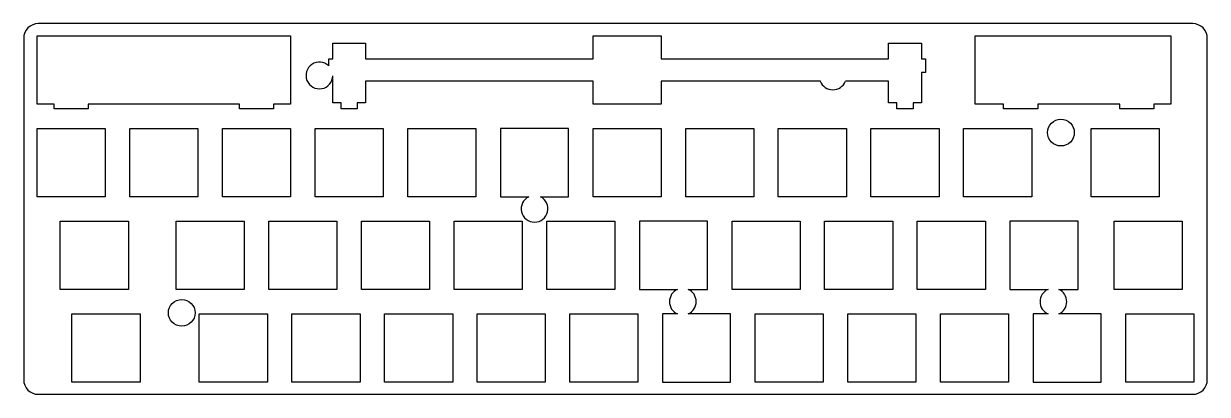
# Model space of a CAD drawing. Header units: millimetres. Extents: x -234 to 10, y -10 to 67.
import ezdxf

# ---------------------------------------------------------------- set-up
doc = ezdxf.new("R2010")
doc.units = ezdxf.units.MM
doc.layers.get('0').update_dxf_attribs({"linetype": 'CONTINUOUS'})

msp = doc.modelspace()

# ---------------------------------------------------------------- linework, layer by layer
for p, q in [((-116.54, 59.45), (-116.54, 64.15)), ((-116.54, 64.15), (-102.54, 64.15)), ((-102.54, 64.15), (-102.54, 59.45)), ((-170.06, 59.45), (-170.06, 62.68)), ((-170.06, 62.68), (-163.31, 62.68)), ((-163.31, 62.68), (-163.31, 59.45)), ((-55.76, 59.45), (-55.76, 62.68)), ((-55.76, 62.68), (-49.01, 62.68)), ((-49.01, 62.68), (-49.01, 59.45)), ((-170.89, 57.99), (-170.89, 59.45)), ((-170.89, 59.45), (-170.06, 59.45)), ((-163.31, 59.45), (-116.54, 59.45)), ((-102.54, 59.45), (-55.76, 59.45)), ((-49.01, 59.45), (-48.19, 59.45)), ((-48.19, 59.45), (-48.19, 56.65)), ((-48.19, 56.65), (-49.01, 56.65)), ((-49.01, 56.65), (-49.01, 50.38)), ((-170.06, 50.38), (-170.06, 55.96)), ((-116.54, 54.85), (-163.31, 54.85)), ((-163.31, 54.85), (-163.31, 50.38)), ((-116.54, 50.15), (-116.54, 54.85)), ((-69.8, 54.85), (-102.54, 54.85)), ((-102.54, 54.85), (-102.54, 50.15)), ((-55.76, 54.85), (-64.65, 54.85)), ((-55.76, 50.38), (-55.76, 54.85)), ((-168.34, 50.38), (-170.06, 50.38)), ((-168.34, 49.18), (-168.34, 50.38)), ((-165.04, 49.18), (-168.34, 49.18)), ((-163.31, 50.38), (-165.04, 50.38)), ((-165.04, 50.38), (-165.04, 49.18)), ((-102.54, 50.15), (-116.54, 50.15)), ((-54.04, 50.38), (-55.76, 50.38)), ((-54.04, 49.18), (-54.04, 50.38)), ((-50.74, 49.18), (-54.04, 49.18)), ((-49.01, 50.38), (-50.74, 50.38)), ((-50.74, 50.38), (-50.74, 49.18))]:
    msp.add_line(p, q)
for points in [[(9.77, -6.52), (9.77, 63.68, 0.414214), (6.77, 66.68), (-230.61, 66.68, 0.414214), (-233.61, 63.68), (-233.61, -6.52, 0.414214), (-230.61, -9.52), (6.77, -9.52, 0.414214)], [(-129.76, 31.1, 4.354733), (-127.36, 31.1), (-121.59, 31.1), (-121.59, 45.1), (-135.59, 45.1), (-135.59, 31.1)], [(-99.17, 12.05, 0.657649), (-99.16, 7), (-102.25, 7), (-102.25, -7), (-88.25, -7), (-88.25, 7), (-96.99, 7, 0.657649), (-96.98, 12.05), (-93.01, 12.05), (-93.01, 26.05), (-107.01, 26.05), (-107.01, 12.05)], [(-22.97, 12.05, 0.657649), (-22.96, 7), (-26.05, 7), (-26.05, -7), (-12.05, -7), (-12.05, 7), (-20.79, 7, 0.657649), (-20.78, 12.05), (-16.81, 12.05), (-16.81, 26.05), (-30.81, 26.05), (-30.81, 12.05)]]:
    msp.add_lwpolyline(points, format="xyb", close=True)
for points in [[(-227.34, 49.15), (-227.34, 50.15), (-230.84, 50.15), (-230.84, 64.15), (-178.74, 64.15), (-178.74, 50.15), (-182.24, 50.15), (-182.24, 49.15), (-189.24, 49.15), (-189.24, 50.15), (-220.34, 50.15), (-220.34, 49.15)], [(-25.11, 49.15), (-32.11, 49.15), (-32.11, 50.15), (-37.96, 50.15), (-37.96, 64.15), (2.24, 64.15), (2.24, 50.15), (-1.23, 50.15), (-1.23, 49.15), (-8.23, 49.15), (-8.23, 50.15), (-25.11, 50.15)], [(-216.84, 45.1), (-216.84, 31.1), (-230.84, 31.1), (-230.84, 45.1)], [(-197.79, 31.1), (-211.79, 31.1), (-211.79, 45.1), (-197.79, 45.1)], [(-178.74, 45.1), (-178.74, 31.1), (-192.74, 31.1), (-192.74, 45.1)], [(-173.69, 31.1), (-173.69, 45.1), (-159.69, 45.1), (-159.69, 31.1)], [(-154.64, 31.1), (-154.64, 45.1), (-140.64, 45.1), (-140.64, 31.1)], [(-116.54, 31.1), (-116.54, 45.1), (-102.54, 45.1), (-102.54, 31.1)], [(-83.49, 31.1), (-97.49, 31.1), (-97.49, 45.1), (-83.49, 45.1)], [(-64.44, 45.1), (-64.44, 31.1), (-78.44, 31.1), (-78.44, 45.1)], [(-59.39, 45.1), (-45.39, 45.1), (-45.39, 31.1), (-59.39, 31.1)], [(-26.34, 45.1), (-26.34, 31.1), (-40.34, 31.1), (-40.34, 45.1)], [(-14.14, 45.1), (-0.14, 45.1), (-0.14, 31.1), (-14.14, 31.1)], [(-212.08, 12.05), (-226.08, 12.05), (-226.08, 26.05), (-212.08, 26.05)], [(-202.26, 26.05), (-188.26, 26.05), (-188.26, 12.05), (-202.26, 12.05)], [(-183.21, 26.05), (-169.21, 26.05), (-169.21, 12.05), (-183.21, 12.05)], [(-164.16, 12.05), (-164.16, 26.05), (-150.16, 26.05), (-150.16, 12.05)], [(-131.11, 12.05), (-145.11, 12.05), (-145.11, 26.05), (-131.11, 26.05)], [(-126.06, 12.05), (-126.06, 26.05), (-112.06, 26.05), (-112.06, 12.05)], [(-73.96, 26.05), (-73.96, 12.05), (-87.96, 12.05), (-87.96, 26.05)], [(-68.91, 26.05), (-54.91, 26.05), (-54.91, 12.05), (-68.91, 12.05)], [(-49.86, 26.05), (-35.86, 26.05), (-35.86, 12.05), (-49.86, 12.05)], [(4.62, 26.05), (4.62, 12.05), (-9.38, 12.05), (-9.38, 26.05)], [(-223.69, 7), (-209.69, 7), (-209.69, -7), (-223.69, -7)], [(-197.5, 7), (-183.5, 7), (-183.5, -7), (-197.5, -7)], [(-164.45, -7), (-178.45, -7), (-178.45, 7), (-164.45, 7)], [(-159.4, 7), (-145.4, 7), (-145.4, -7), (-159.4, -7)], [(-126.35, -7), (-140.35, -7), (-140.35, 7), (-126.35, 7)], [(-107.3, 7), (-107.3, -7), (-121.3, -7), (-121.3, 7)], [(-69.2, 7), (-69.2, -7), (-83.2, -7), (-83.2, 7)], [(-64.15, 7), (-50.15, 7), (-50.15, -7), (-64.15, -7)], [(-31.1, -7), (-45.1, -7), (-45.1, 7), (-31.1, 7)], [(7, -7), (-7, -7), (-7, 7), (7, 7)]]:
    msp.add_lwpolyline(points, close=True)
for centre in [(-20.33, 44.28), (-201.11, 7.23)]:
    msp.add_circle(centre, 2.75)
for centre, start, end in [((-172.81, 56.03), 45.5688, 358.5713), ((-67.23, 55.83), 200.7574, 339.2426)]:
    msp.add_arc(centre, 2.75, start, end)

doc.saveas('drawing.dxf')
